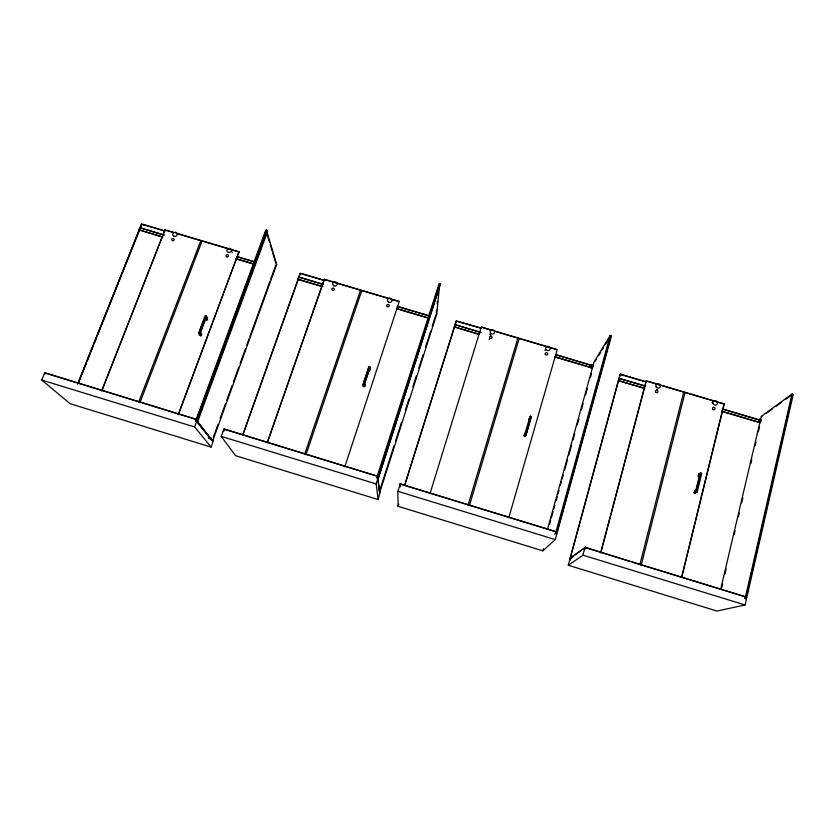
<?xml version="1.0" encoding="UTF-8"?>
<svg xmlns="http://www.w3.org/2000/svg" width="835" height="835" viewBox="0 0 835 835"><rect width="100%" height="100%" fill="white"/><g stroke="black" fill="none" stroke-linecap="round" stroke-linejoin="round"><path stroke-width="1.25" d="M436.308 312.634L436.548 310.109M437.164 303.794L437.404 301.268M438.02 294.953L438.26 292.438M379.539 493.13L436.757 314.064L439.742 283.775L377.691 476.983L379.403 491.888M380.541 469.072L377.775 477.714L378.422 477.912L440.358 283.963L439.116 283.597L376.679 477.902L377.973 478.298L379.664 493.12M456.296 321.11L480.97 328.03M508.765 517.825L557.196 349.583L481.273 327.07L491.178 330.211M791.215 395.289L792.603 394.277L746.041 597.651L744.768 597.954L745.446 598.163L746.72 597.86L793.25 394.475L791.945 394.089L745.091 598.622L746.448 599.039L745.091 604.978L716.9 611.043L568.27 565.243L620.134 374.289L646.154 382.012M758.003 422.353L759.276 419.17L761.082 419.702L760.434 422.427L758.003 422.353L759.276 419.17M720.762 588.894L761.322 416.404L791.945 394.089M721.68 587.809L722.578 584.009M724.968 573.864L726.158 568.792M734.205 534.546L735.092 530.736M738.38 516.781L739.267 512.982M741.657 502.827L742.847 497.754M750.895 463.508L751.782 459.709M755.07 445.754L755.957 441.945M758.347 431.799L759.537 426.727M695.931 491.585L700.544 472.84L701.765 473.205L697.162 491.961L695.315 493.12L694.094 492.754L695.931 491.585L697.162 491.961M697.778 487.817L700.513 476.712M681.851 576.286L724.154 403.91L646.28 380.791L600.699 552.739M681.694 577.496L724.154 403.91M700.544 472.84L698.686 474.123L698.07 476.159L699.281 476.524M695.169 493.214L693.948 492.848L694.574 490.803L695.952 489.915L699.594 475.115L698.206 476.065L699.427 476.43M639.85 564.648L683.719 392.106M641.238 565.076L685.055 392.502M600.814 552.666L646.28 380.791M568.27 565.243L583.08 555.191C582.131 553.856 586.869 545.996 585.022 547.624L570.326 558.114L570.952 558.218M570.336 560.076L570.796 558.396L572.894 556.987M646.29 381.856L620.259 374.122L570.013 558.824L570.629 559.012M555.943 533.054L557.164 532.73L611.45 335.879L610.187 335.503L555.525 533.471L556.851 533.878L555.265 539.608L542.834 550.839L398.097 506.292L397.857 491.293L400.435 483.705L400.299 486.607L400.435 483.705M610.823 335.691L556.507 532.521L554.722 534.212M556.601 533.262L557.644 529.484M558.333 526.968L580.189 447.737M580.889 445.222L606.909 350.898M607.598 348.383L610.375 338.321M547.583 529.046L594.061 361.972L610.187 335.503M591.201 365.072L591.535 364.519L593.288 365.041L592.453 367.859L555.139 356.775M549.576 524.203L550.63 520.435M551.33 517.919L553.073 511.636M553.772 509.131L554.816 505.363M556.214 500.332L557.269 496.564M557.968 494.049L559.012 490.281M560.41 485.26L561.454 481.492M562.153 478.977L563.207 475.209M564.606 470.178L567.393 460.137M568.792 455.106L571.589 445.055M572.987 440.035L574.731 433.751M577.183 424.952L578.926 418.679M581.369 409.881L583.112 403.597M585.565 394.809L587.308 388.525M590.449 377.222L591.504 373.454M542.834 550.839L543.418 548.72M590.794 367.17L592.547 367.692L592.213 368.235L590.46 367.713L591.535 364.519M377.284 476.18L224.135 428.95M524.203 435.828L524.745 433.929L525.935 434.294L526.509 433.167L530.674 418.794L530.079 419.984L528.889 419.629L530.225 416.143L531.415 416.498L526.154 434.691L525.382 436.183L524.203 435.828L530.225 416.143M525.382 436.183L525.935 434.294M469.395 505.655L519.161 338.509M468.038 505.238L517.857 338.123M45.257 373.934L44.986 372.765M430.004 493.683L481.273 327.07M404.745 484.937L456.359 320.723M398.097 506.292L398.754 504.215M404.745 485.145L456.327 320.922M380.52 488.005L393.943 446.026M395.519 441.089L401.447 422.562M405.392 410.215L408.941 399.099M412.897 386.751L416.446 375.635M418.815 368.235L423.157 354.645M425.526 347.235L430.662 331.182M432.238 326.245L435.786 315.129M377.243 476.138L223.853 429.127L221.233 436.381L235.501 455.659L378.151 499.56L379.998 492.076M384.507 456.724L389.663 440.671M392.043 433.271L397.189 417.218M399.568 409.818L404.724 393.765M406.311 388.828L412.26 370.312M413.836 365.375L419.786 346.859M420.579 344.396L427.322 323.406M428.115 320.943L434.847 299.953M435.64 297.49L439.21 286.374M378.151 499.56L376.167 483.935L377.973 478.298M378.422 477.912L440.358 283.963M344.772 466.89L399.234 301.487L324.356 279.287L267.148 442.884M364.363 386.772L363.173 386.281L362.943 384.486L368.872 366.607L370.051 366.962L369.623 370.709L368.454 370.354L368.308 368.945L369.477 369.3L369.623 370.709M363.622 383.067L368.308 368.945M363.173 386.281L363.789 384.413M364.968 384.768L364.342 386.636L364.123 384.841L370.051 366.962M369.477 369.3L364.801 383.422L365.145 386.24M305.005 453.238L360.522 290.215M305.923 454.877L361.805 290.59M267.649 441.788L324.356 279.287M321.705 286.478L297.991 279.443L298.69 277.022L323.656 284.432M242.818 434.743L300.214 273.181L324.94 280.508M242.901 434.878L300.329 273.609M223.968 431.204L224.427 429.044M213.468 436.914L217.914 424.671M220.127 418.544L225.46 403.848M226.796 400.174L232.13 385.478M233.466 381.804L238.789 367.108M240.125 363.434L245.459 348.738M246.795 345.064L249.018 338.937M249.905 336.495L269.893 281.385M270.791 278.932L275.675 265.467M276.688 264.403L212.727 440.776L196.423 420.141L266.417 230.105L276.688 264.403L276.114 264.236M197.164 421.07L197.801 421.268L267.492 231.827L267.033 230.293L265.801 229.928L195.505 421.205L196.016 419.306L44.662 372.942L41.75 380.071L70.192 403.743L211.088 447.09L213.311 440.953L212.059 439.356L209.679 438.625M212.059 439.356L211.683 440.389L196.663 421.435L195.38 421.049M211.088 447.09L194.628 426.977L196.663 421.435M197.801 421.268L197.07 420.329L267.033 230.293M198.96 416.174L202.112 407.626M204.805 400.289L207.957 391.74M210.66 384.403L214.699 373.412M216.505 368.517L220.555 357.516M222.35 352.631L226.4 341.63M228.195 336.745L232.245 325.744M234.04 320.859L238.09 309.858M239.885 304.973L243.935 293.972M245.74 289.087L249.78 278.086M251.585 273.202L255.635 262.2M257.43 257.316L261.48 246.315M263.276 241.43L266.428 232.871M178.252 414.557L238.977 251.773L176.091 233.132M178.377 414.703L238.977 251.773M206.798 319.962L205.921 318.323L200.703 332.236L201.611 333.812L200.922 335.649L199.763 335.294L198.532 333.196L205.149 315.588L206.308 315.943L207.487 318.135L206.798 319.962L205.65 319.617L204.763 317.978M199.544 331.881L204.324 319.137M200.922 335.649L199.701 333.551L206.308 315.943M201.705 333.969L201.016 335.806L199.857 335.461M207.571 318.302L206.892 320.129L205.744 319.784M138.62 402.313L200.807 240.668M139.936 402.71L202.08 241.044M101.609 390.968L164.986 229.844L173.617 232.401M102.246 389.914L164.986 229.844M162.762 237.15L138.944 229.834L139.789 227.715L164.693 235.094M77.54 384.152L141.574 223.957L165.226 230.971M78.198 383.108L141.574 223.957M78.375 383.275L86.548 362.818M87.508 360.417L89.919 354.395M90.879 351.984L93.28 345.972M94.24 343.561L96.651 337.549M97.611 335.138L118.288 283.399M119.248 280.998L121.649 274.976M122.62 272.575L125.02 266.553M125.981 264.152L141.365 225.638M196.016 419.306L45.1 372.775M528.889 419.629L529.484 418.439M530.622 418.105L531.415 416.498M524.13 435.16L525.319 432.801L526.509 433.167M595.324 361.044L596.67 358.841M598.685 355.533L600.709 352.224M602.056 350.022L603.402 347.819M605.427 344.511L607.452 341.202M592.954 365.594L593.288 365.041M592.944 365.845L555.776 354.562M610.719 337.069L611.45 335.879M620.259 374.122L623.557 375.499M400.529 483.715L400.633 484.864M45.476 373.036L44.881 373.12L45.518 373.13M585.512 548.491L585.345 547.332M629.747 561.35L585.418 547.332M766.008 413.607L772.145 409.15M776.237 406.175L781.351 402.46M785.443 399.485L790.557 395.769M760.434 420.162L761.082 419.702M585.7 547.739L585.022 547.624L585.502 547.353M585.669 547.551L585.022 547.624L585.565 547.405M44.881 373.12L45.403 372.953M223.957 429.284L224.511 429.117M585.022 547.624L585.627 547.478M400.842 484.039L400.184 484.029L554.68 531.373M266.876 231.65L267.492 231.827M439.607 285.142L440.222 285.32M165.111 230.084L173.743 232.641M176.206 233.372L239.071 252.003M142.837 224.531L164.109 230.836M141.846 224.438L144.09 225.106M324.397 279.506L388.004 298.356M390.498 299.097L399.234 301.487M301.404 273.734L322.508 279.986M436.183 313.897L436.757 314.064M494.915 331.318L555.87 349.385M457.476 321.256L480.929 328.218M236.91 256.522L254.341 261.689M163.597 235.021L139.789 227.715M237.015 256.804L253.193 261.595M397.314 306.288L429.774 315.922M138.944 229.834L162.606 236.858M236.107 258.662L254.8 264.215M322.456 284.328L298.69 277.022M397.314 306.539L429.754 316.162M236.221 258.944L253.652 264.121M646.144 380.958L714.102 401.124M716.566 401.865L723.987 404.056M479.937 332.048L455.075 324.669L481.127 332.654M555.672 354.781L591.702 365.469M761.322 416.404L761.917 416.582M297.918 279.172L322.905 286.593M396.594 308.47L429.065 318.114M396.594 308.72L427.802 317.978M479.269 334.25L454.386 326.861L479.217 334.48M555.035 356.994L592.318 368.068M645.309 385.968L619.09 378.432L645.142 386.167M722.285 408.837L759.537 419.911M724.55 409.766L759.297 420.089M758.639 421.894L760.434 422.427M644.714 388.233L618.474 380.677L644.547 388.432M721.732 411.123L760.236 422.573L760.779 420.276L759.996 422.74L721.513 411.3M206.328 317.791L207.487 318.135M369.07 368.506L370.239 368.861M368.475 370.5L369.634 370.855M698.686 474.123L699.897 474.489M200.452 333.457L201.611 333.812M198.532 333.196L199.701 333.551M362.943 384.486L364.123 384.841M524.954 434.325L526.154 434.691M524.14 435.943L525.33 436.298M695.952 489.915L697.173 490.291M197.07 420.329L195.787 419.942L211.359 439.607M377.034 476.785L378.339 477.182M556.027 531.665L400.184 483.903L400.195 486.575M555.849 532.323L557.164 532.73M41.75 380.071L194.628 426.977M745.519 596.764L585.126 547.551L570.18 558.208L570.796 558.396M632.231 562.112L744.058 596.43M221.233 436.381L376.167 483.935M745.363 597.442L746.72 597.86M397.857 491.293L555.265 539.608M208.27 437.707L210.754 438.458M208.593 438.104L211.067 438.866M583.08 555.191L745.091 604.978M210.556 437.509L211.046 438.145M266.908 233.602L269.486 242.181M270.216 244.634L272.064 250.761M272.805 253.214L275.748 263.015M232.234 252.055A2.255 2.087 -13.6 0 1 232.266 252.598M545.119 350.523A2.265 2.15 19.5 0 1 545.046 349.959M489.247 339.532A1.252 1.19 12.6 0 1 489.122 339.24M490.823 335.409A2.255 2.14 12.6 0 1 490.364 335.054M490.009 334.595A2.255 2.14 12.6 0 1 489.801 334.063M711.952 402.606A2.338 2.171 34 0 1 712.422 402.272M657.51 389.496A2.317 2.171 30.4 0 1 656.926 389.548M400.758 483.862L400.184 484.029L400.81 483.945M226.796 256.825A1.263 1.169 -14 0 0 228.456 255.458A1.263 1.169 -14 0 0 226.41 254.842A1.263 1.169 -14 0 0 226.796 256.825M228.446 252.441A2.265 2.087 -13.6 0 0 231.42 249.978A2.265 2.087 -13.6 0 0 227.736 248.882A2.265 2.087 -13.6 0 0 228.446 252.441M172.563 240.689A1.263 1.159 -16.5 0 0 174.223 239.321A1.263 1.159 -16.5 0 0 172.187 238.716A1.263 1.159 -16.5 0 0 172.563 240.689M174.264 236.326A2.265 2.077 -16.2 0 0 177.26 233.883A2.265 2.077 -16.2 0 0 173.596 232.798A2.265 2.077 -16.2 0 0 174.264 236.326M387.304 306.602A1.252 1.19 -0.7 0 0 389.235 305.652A1.252 1.19 -0.7 0 0 387.398 304.545A1.252 1.19 -0.7 0 0 387.304 306.602M388.546 302.051A2.255 2.129 -0.5 0 0 392.012 300.339A2.255 2.129 -0.5 0 0 388.713 298.356A2.255 2.129 -0.5 0 0 388.546 302.051M332.424 290.267A1.252 1.179 -6.4 0 0 334.355 289.317A1.252 1.179 -6.4 0 0 332.539 288.221A1.252 1.179 -6.4 0 0 332.424 290.267M333.718 285.747A2.255 2.119 -6.1 0 0 337.194 284.046A2.255 2.119 -6.1 0 0 333.927 282.073A2.255 2.119 -6.1 0 0 333.718 285.747M545.338 354.447A1.263 1.2 19.7 0 0 547.52 354.531A1.263 1.2 19.7 0 0 546.445 352.673A1.263 1.2 19.7 0 0 545.338 354.447M546.048 349.447A2.275 2.161 19.5 0 0 549.962 349.604A2.275 2.161 19.5 0 0 548.031 346.274A2.275 2.161 19.5 0 0 546.048 349.447M489.874 338.133A1.263 1.2 12.6 0 0 491.982 337.674A1.263 1.2 12.6 0 0 490.479 336.15A1.263 1.2 12.6 0 0 489.874 338.133M490.803 333.374A2.265 2.15 12.5 0 0 494.591 332.549A2.265 2.15 12.5 0 0 491.888 329.804A2.265 2.15 12.5 0 0 490.803 333.374M712.568 408.753A1.305 1.211 34.4 0 0 714.729 409.39A1.305 1.211 34.4 0 0 714.092 407.282A1.305 1.211 34.4 0 0 712.568 408.753M712.975 403.357A2.348 2.181 34 0 0 716.858 404.505A2.348 2.181 34 0 0 715.71 400.737A2.348 2.181 34 0 0 712.975 403.357M655.475 391.73A1.294 1.211 30.8 0 0 657.615 392.366A1.294 1.211 30.8 0 0 657.009 390.279A1.294 1.211 30.8 0 0 655.475 391.73M656.195 386.929A2.328 2.181 30.4 0 0 660.161 387.075A2.328 2.181 30.4 0 0 658.116 383.683A2.328 2.181 30.4 0 0 656.195 386.929"/></g></svg>
